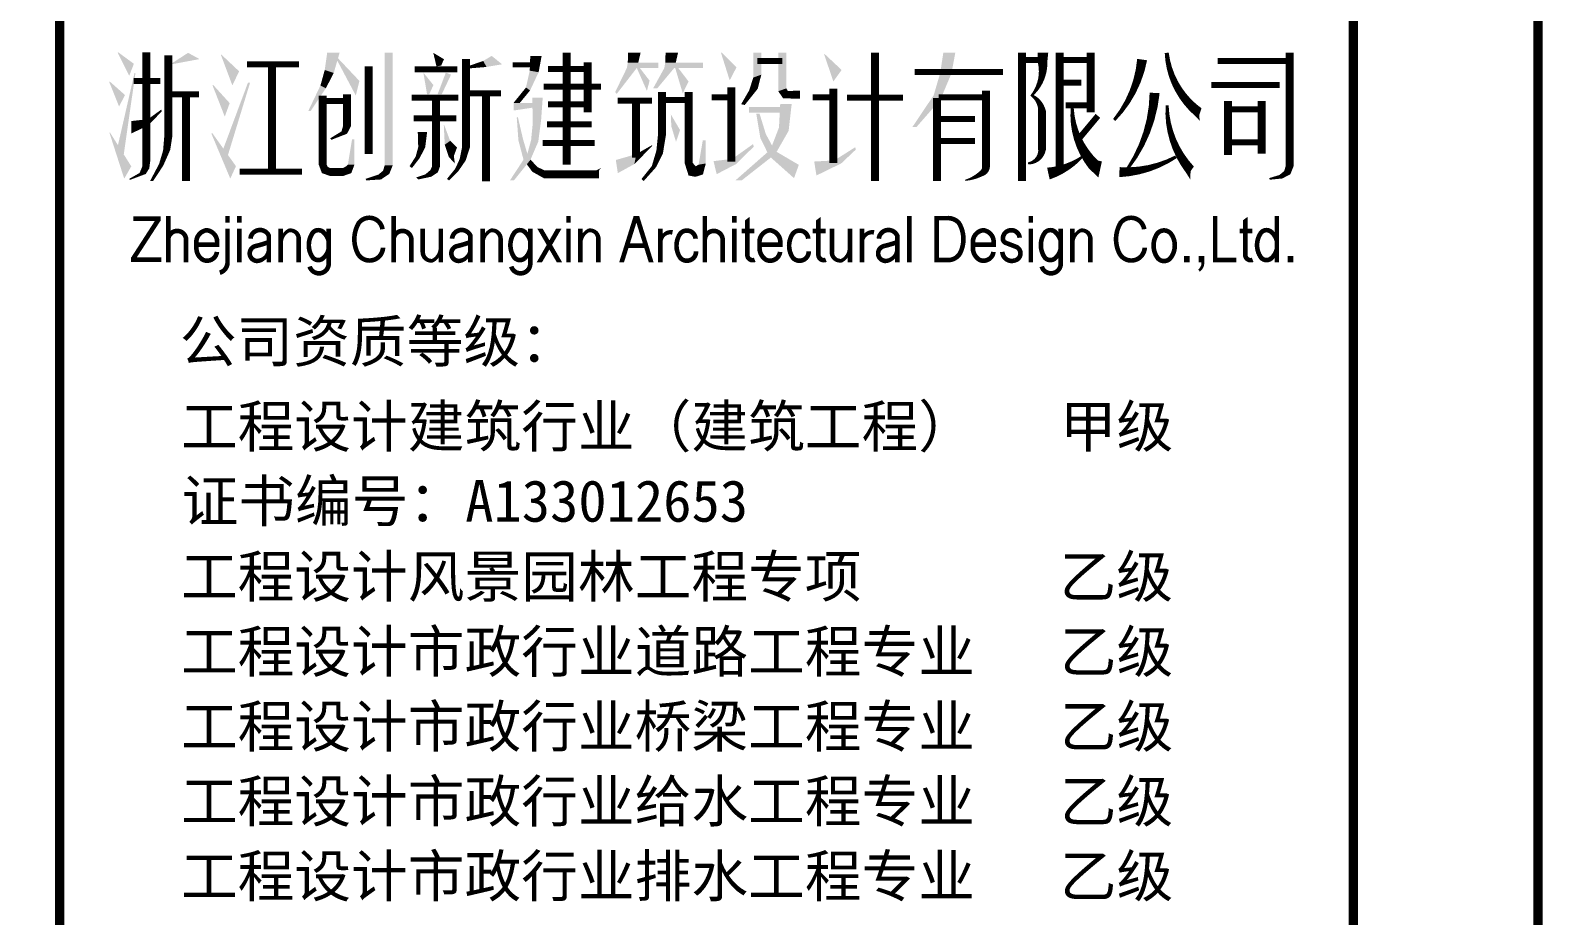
# Model space of a CAD drawing. Extents: x -222544 to -13848, y -31368 to 85559.
# Drawn here: x -17940 to -13848, y 23697 to 26093 of the extents above; entities that cross this region are included whole.
import ezdxf
from ezdxf.enums import TextEntityAlignment as Align
from ezdxf.xclip import XClip

# ---------------------------------------------------------------- set-up
doc = ezdxf.new("R2010")
doc.units = 0
doc.header["$LTSCALE"] = 1000
doc.header["$MEASUREMENT"] = 0
doc.header["$XCLIPFRAME"] = 0
doc.linetypes.add('10平面$0$DASH', pattern=[0.35, 0.25, -0.1])
doc.linetypes.add('10平面$0$DOTE', pattern=[2.42, 2, -0.2, 0.02, -0.2])
doc.layers.get('Defpoints').update_dxf_attribs({"color": 210})
for name, color, linetype in [('0-cxFrame', 155, 'Continuous'), ('10平面$0$A-AXIS-DOTE', 14, '10平面$0$DOTE'), ('10平面$0$A-HATCH-2', 251, 'Continuous'), ('10平面$0$A-WINDOW', 140, 'Continuous'), ('10平面$0$AS-WALL', 40, 'Continuous'), ('10平面$0$AS-结构边线层', 200, 'Continuous'), ('A-AXIS-DP', 126, 'Continuous'), ('A-WINDOW', 140, 'Continuous')]:
    doc.layers.add(name, color=color, linetype=linetype)
doc.layers.add('0-cxText', color=131, linetype='Continuous', lineweight=25)
doc.styles.add('cx_biaoti', font='')
doc.styles.add('cx_tuming', font='')
doc.styles.add('cx_tuqian1', font='')
doc.styles.add('黑体', font='', dxfattribs={"height": 12})
doc.styles.get('cx_biaoti').set_extended_font_data('SimSun')
doc.styles.get('cx_tuming').set_extended_font_data('SimHei')
doc.styles.get('cx_tuqian1').set_extended_font_data('SimSun')
doc.styles.get('黑体').set_extended_font_data('SimHei')

# ---------------------------------------------------------------- blocks, each defined once
blk = doc.blocks.new('10平面$0$dote')
at = {"layer": '10平面$0$A-AXIS-DOTE', "ltscale": 2}
blk.add_line((98696.4, -82250), (-75513.6, -82250), dxfattribs=at)
blk = doc.blocks.new('10平面$0$43243')
at = {"layer": '10平面$0$AS-结构边线层'}
blk.add_lwpolyline([(-229294.2, 723090), (-250514.2, 723090), (-250514.2, 722920), (-252354.2, 722920), (-252354.2, 722470), (-254454.2, 722470), (-254454.2, 722920), (-264361, 722920), (-285754.2, 656985.8)], dxfattribs=at)
blk = doc.blocks.new('10平面$0$w42343')
at = {"layer": '10平面$0$A-HATCH-2', "linetype": '10平面$0$DASH'}
for p, q in [((-263654.2, 722170), (-128354.2, 722170)), ((-263654.2, 721670), (-128354.2, 721670))]:
    blk.add_line(p, q, dxfattribs=at)
blk = doc.blocks.new('10平面')
at = {"layer": '10平面$0$A-WINDOW', "linetype": '10平面$0$DASH'}
blk.add_lwpolyline([(-143954.2, 832220), (-128354.2, 832220), (-128354.2, 815320), (-143954.2, 815320)], close=True, dxfattribs=at)
at = {"layer": '10平面$0$A-WINDOW'}
for name in ['10平面$0$43243', '10平面$0$w42343']:
    blk.add_blockref(name, (0, 0), dxfattribs=at)
at = {"layer": '10平面$0$AS-WALL'}
blk.add_blockref('10平面$0$dote', (-220736.4, 804820), dxfattribs=at)
blk = doc.blocks.new('zjcx_TT(Dragon)')
at = {"color": 7}
for points, const_width in [([(-6530.3, -3023), (-6530.3, -3603.8)], 43.3), ([(-6412.2, -3039.7), (-6412.2, -3479.4)], 43.3), ([(-4256.2, -3025.6), (-4256.2, -3631.7)], 43.3), ([(-2588.1, -3025.6), (-2588.1, -3719.3)], 43.3), ([(-1793.2, -3025.6), (-1793.2, -3719.3)], 43.3), ([(-1589.1, -3025.6), (-1589.1, -3656.7)], 43.3), ([(-1421.3, -3025.6), (-1421.3, -3347)], 43.3), ([(-343.7, -3025.6), (-343.7, -3636.9)], 43.3), ([(-5986.3, -3087.6), (-5704.6, -3087.6)], 32.5), ([(-5850.9, -3087.6), (-5850.9, -3668.4)], 43.3), ([(-5327, -3099.1), (-5327, -3572.7)], 43.3), ([(-5079.2, -3115.8), (-4848.2, -3115.8)], 32.5), ([(-4800.2, -3059.5), (-4800.2, -3533.1)], 43.3), ([(-4357.9, -3113.2), (-4143.5, -3113.2)], 32.5), ([(-4143.5, -3076.2), (-4143.5, -3346.9)], 43.3), ([(-3225, -3069.4), (-3089.9, -3069.4)], 32.5), ([(-1795, -3063.7), (-1679.6, -3063.7)], 32.5), ([(-1589.1, -3064.4), (-1421.3, -3064.4)], 32.5), ([(-733.8, -3070.7), (-343.7, -3070.7)], 32.5), ([(-6599.7, -3177.9), (-6454.2, -3177.9)], 32.5), ([(-3365.8, -3211.8), (-3365.8, -3614.4)], 43.3), ([(-2373.7, -3129.9), (-1894.9, -3129.9)], 32.5), ([(-1589.1, -3187.8), (-1472.4, -3187.8)], 32.5), ([(-767.7, -3200.3), (-397.8, -3200.3)], 32.5), ([(-6412.2, -3250.9), (-6245.5, -3250.9)], 32.5), ([(-6316.2, -3250.9), (-6316.2, -3719.3)], 43.3), ([(-5576, -3256.6), (-5576, -3631.7)], 43.3), ([(-5576, -3287), (-5445.4, -3287)], 32.5), ([(-5445.4, -3250.9), (-5445.4, -3423.4)], 43.3), ([(-5095.9, -3267.9), (-4842.4, -3267.9)], 32.5), ([(-4963.6, -3263.5), (-4963.6, -3641.4)], 43.3), ([(-4800.2, -3245.4), (-4611.4, -3245.4)], 32.5), ([(-4693, -3245.4), (-4693, -3721.9)], 43.3), ([(-4380.3, -3208.7), (-4070.5, -3208.7)], 32.5), ([(-3980.2, -3284.8), (-3794, -3284.8)], 32.5), ([(-3881.1, -3270.7), (-3881.1, -3592.9)], 43.3), ([(-3740.6, -3236.8), (-3740.6, -3468.4)], 43.3), ([(-3740.6, -3280.5), (-3596.9, -3280.5)], 32.5), ([(-3596.9, -3236.8), (-3596.9, -3620.7)], 43.3), ([(-3472.7, -3266.6), (-3365.8, -3266.6)], 32.5), ([(-2926.1, -3267.2), (-2813.4, -3267.2)], 32.5), ([(-2813.4, -3220.1), (-2813.4, -3622.8)], 43.3), ([(-2740.4, -3268.1), (-2435.8, -3268.1)], 32.5), ([(-2252.7, -3718.8), (-2252.7, -3269.3)], 43.3), ([(-2244, -3267), (-1986.1, -3267)], 32.5), ([(-1988, -3231.1), (-1988, -3644.8)], 43.3), ([(-678.8, -3286.4), (-678.8, -3579.5)], 43.3), ([(-495.7, -3286.4), (-495.7, -3571.2)], 43.3), ([(-4357.9, -3304.6), (-4143.5, -3304.6)], 32.5), ([(-1684.2, -3338.7), (-1684.2, -3551.8)], 43.3), ([(-1556.7, -3309.1), (-1421.3, -3309.1)], 32.5), ([(-1489, -3495.6), (-1381.9, -3366.7)], 32.5), ([(-678.8, -3332.3), (-495.7, -3332.3)], 32.5), ([(-5085, -3381), (-4853.9, -3381)], 32.5), ([(-4363.6, -3412.1), (-4121.1, -3412.1)], 32.5), ([(-2252.7, -3383.6), (-2047.2, -3383.6)], 32.5), ([(-4386, -3513.3), (-4104.4, -3513.3)], 32.5), ([(-2252.7, -3502.3), (-2047.2, -3502.3)], 32.5), ([(-678.8, -3510), (-495.7, -3510)], 32.5), ([(-6025.9, -3668.4), (-5688, -3668.4)], 32.5), ([(-5537.3, -3670.4), (-5465.2, -3670.4)], 43.3), ([(-4378.7, -3683.6), (-4081.4, -3683.6)], 43.3)]:
    blk.add_lwpolyline(points, dxfattribs=dict(at, const_width=const_width))
for points in [[(-1009.5, -3025.6, 21.7, 54.1, 0.207129), (-837.9, -3347.2, 5.41, 5.41, 0.536482)], [(-1741.8, -3258.4, 10.8, 54.1, 0.234288), (-1682.4, -3066.1, 5.41, 5.41, 0.536482)], [(-1293.8, -3389.1, 16.2, 54.1, 0.148042), (-1142.5, -3062.1, 5.41, 5.41, 0.536482)], [(-1744.7, -3253.2, 10.8, 43.3, -0.26408), (-1684.2, -3348.3, 5.41, 5.41, -0.536482)], [(-1219.8, -3650.8, 16.2, 54.1, 0.142589), (-1075, -3242.6, 5.41, 5.41, 0.536482)], [(-1520.9, -3324.4, 16.2, 65, 0.185798), (-1406.6, -3629.6, 5.41, 5.41, 0.536482)], [(-1007.4, -3310.4, 16.2, 54.1, 0.178875), (-883.5, -3658.4, 5.41, 5.41, 0.536482)], [(-1759.6, -3623.9, 10.8, 43.3, 0.391201), (-1684.2, -3542.2, 5.41, 5.41, 0.536482)], [(-1462.8, -3584.8, 10.8, 65, -0.126559), (-1649.8, -3679.1, 5.41, 5.41, 0.536482)], [(-959.3, -3588.5, 16.2, 54.1, -0.134626), (-1265.1, -3671.4, 5.41, 5.41, 0.536482)], [(-2100.5, -3715.9, 5.41, 32.5, 0.105251), (-2005, -3674, 5.41, 5.41, 0.536482)], [(-2011, -3677.1, 32.5, 43.3, 0.301939), (-1988, -3643.1, 5.41, 5.41, 0.536482)]]:
    blk.add_lwpolyline(points, format="xyseb", dxfattribs=at)
for points, const_width in [([(-6601.5, -3922.8), (-6453.5, -3922.8)], 25), ([(-6600.9, -4138.3), (-6466.1, -3929.6)], 25), ([(-6412.1, -4159.9), (-6412.1, -3907.9)], 25), ([(-6091.5, -3944), (-6091.5, -3907.9)], 25), ([(-6026.9, -3944), (-6026.9, -3907.9)], 25), ([(-5193.1, -4159.9), (-5193.1, -3907.9)], 25), ([(-4246.5, -3944), (-4246.5, -3907.9)], 25), ([(-3958.2, -4156.2), (-3881.8, -3911.6)], 25), ([(-3800, -4156.2), (-3876.4, -3911.6)], 25), ([(-3508.8, -4159.9), (-3508.8, -3907.9)], 25), ([(-3348.5, -3944), (-3348.5, -3907.9)], 25), ([(-3278.8, -4117.5), (-3278.8, -3932)], 25), ([(-2894, -4117.5), (-2894, -3932)], 25), ([(-2403, -4159.9), (-2403, -3907.9)], 25), ([(-2266.6, -3920.4), (-2197.2, -3920.4)], 25), ([(-2254.1, -4159.9), (-2254.1, -3907.9)], 25), ([(-1744.8, -3944), (-1744.8, -3907.9)], 25), ([(-747.5, -4159.9), (-747.5, -3907.9)], 25), ([(-584.5, -4117.5), (-584.5, -3932)], 25), ([(-413.7, -4159.9), (-413.7, -3907.9)], 25), ([(-6091.5, -4159.9), (-6091.5, -3977.3)], 25), ([(-6026.9, -4159.9), (-6026.9, -3977.3)], 25), ([(-5867.9, -4159.9), (-5867.9, -4012.9)], 25), ([(-5803.7, -4159.9), (-5803.7, -3977.3)], 25), ([(-5544.5, -4159.9), (-5544.5, -3977.3)], 25), ([(-5034.8, -4105), (-5034.8, -3977.3)], 25), ([(-4937.2, -3977.3), (-4937.2, -4159.9)], 25), ([(-4777.1, -4159.9), (-4777.1, -4012.9)], 25), ([(-4711.6, -4159.9), (-4711.6, -3977.3)], 25), ([(-4453.7, -4159.9), (-4453.7, -3977.3)], 25), ([(-4400.9, -4153.5), (-4302.8, -3983.9)], 25), ([(-4298.8, -4153.5), (-4396.9, -3983.9)], 25), ([(-4246.5, -4159.9), (-4246.5, -3977.3)], 25), ([(-4182.4, -4159.9), (-4182.4, -3977.3)], 25), ([(-3749.2, -4159.9), (-3749.2, -3977.3)], 25), ([(-3348.5, -4159.9), (-3348.5, -3977.3)], 25), ([(-3310, -3989.4), (-3240.5, -3989.4)], 25), ([(-2925.1, -3989.4), (-2855.7, -3989.4)], 25), ([(-2821.4, -4105), (-2821.4, -3977.3)], 25), ([(-2723.9, -3977.3), (-2723.9, -4159.9)], 25), ([(-2658.7, -4159.9), (-2658.7, -3977.3)], 25), ([(-2467.7, -4159.9), (-2467.7, -4012.9)], 25), ([(-1744.8, -4159.9), (-1744.8, -3977.3)], 25), ([(-1583.5, -4159.9), (-1583.5, -3977.3)], 25), ([(-1520.3, -4159.9), (-1520.3, -3977.3)], 25), ([(-615.7, -3989.4), (-546.2, -3989.4)], 25), ([(-6315.5, -4159.9), (-6315.5, -4037.9)], 25), ([(-6272.6, -4063.8), (-6135.1, -4063.8)], 25), ([(-5706.1, -4032.2), (-5706.1, -4159.9)], 25), ([(-5096.5, -4159.9), (-5096.5, -4037.9)], 25), ([(-4614.1, -4032.2), (-4614.1, -4159.9)], 25), ([(-4084.9, -4032.2), (-4084.9, -4159.9)], 25), ([(-3930.1, -4070), (-3827.2, -4070)], 25), ([(-3412.2, -4159.9), (-3412.2, -4037.9)], 25), ([(-3225.4, -4063.8), (-3088, -4063.8)], 25), ([(-2070.9, -4063.8), (-1933.5, -4063.8)], 25), ([(-1878.9, -4054.8), (-1827.7, -4074.4)], 25), ([(-1422.8, -4032.2), (-1422.8, -4159.9)], 25), ([(-6613.5, -4145.1), (-6450.1, -4145.1)], 25), ([(-2266.6, -4147.3), (-2197.2, -4147.3)], 25), ([(-901.3, -4159.9), (-901.3, -4124.7)], 30), ([(-821.5, -4159.9), (-821.5, -4124.7)], 30), ([(-742.7, -4147.4), (-632.3, -4147.4)], 25), ([(-339.5, -4159.9), (-339.5, -4124.7)], 30)]:
    blk.add_lwpolyline(points, dxfattribs=dict(const_width=const_width))
for points, const_width in [([(-5382.2, -3947.7, -0.673783), (-5253.1, -3980.6, -0.222028)], 25), ([(-2132.8, -3947.7, 0.23837), (-2198.6, -3920.5, 0.253041)], 25), ([(-1260.6, -3947.7, -0.673783), (-1131.5, -3980.6, -0.222028)], 25), ([(-6412.1, -4037.9, -1.001561), (-6315.5, -4037.9, 3.441563)], 25), ([(-6202.6, -3985.6, 0.395945), (-6260.1, -4052)], 25), ([(-6205.1, -3985.6, -0.395945), (-6147.6, -4052)], 25), ([(-5967.5, -4031.5, -0.787489), (-5867, -4017.6)], 25), ([(-5631.7, -4001.3, 0.318714), (-5628.8, -4135.3, 0.615609)], 25), ([(-5632.6, -4002.6, -0.476832), (-5572.1, -3997.1, -0.222028)], 25), ([(-5380.1, -3944.8, 0.263693), (-5385.7, -4113.9, 0.615609)], 25), ([(-5193.1, -4037.9, -1.001561), (-5096.5, -4037.9, 3.441563)], 25), ([(-4876.7, -4031.5, -0.787489), (-4776.2, -4017.6)], 25), ([(-4540.9, -4001.3, 0.318714), (-4538.1, -4135.3, 0.615609)], 25), ([(-4541.8, -4002.6, -0.476832), (-4481.3, -3997.1, -0.222028)], 25), ([(-3642.2, -4004.4, 0.318714), (-3639.4, -4138.4, 0.615609)], 25), ([(-3643.2, -4005.6, -0.686109), (-3558.8, -4031.9, -0.222028)], 25), ([(-3508.8, -4037.9, -1.001561), (-3412.2, -4037.9, 3.441563)], 25), ([(-3155.5, -3985.6, 0.395945), (-3213, -4052)], 25), ([(-3158, -3985.6, -0.395945), (-3100.4, -4052)], 25), ([(-3032.7, -4004.4, 0.318714), (-3029.9, -4138.4, 0.615609)], 25), ([(-3033.7, -4005.6, -0.686109), (-2949.4, -4031.9, -0.222028)], 25), ([(-2567.3, -4031.5, -0.787489), (-2466.7, -4017.6)], 25), ([(-2134.8, -3944.8, -0.26132), (-2128.2, -4111.1, -0.615609)], 25), ([(-2000.9, -3985.6, 0.395945), (-2058.4, -4052)], 25), ([(-2003.4, -3985.6, -0.395945), (-1945.9, -4052)], 25), ([(-1805.4, -4026.5, 0.911804), (-1895.9, -4027.2)], 25), ([(-1670.6, -4001.3, 0.318714), (-1667.8, -4135.3, 0.615609)], 25), ([(-1671.6, -4002.6, -0.476832), (-1611.1, -3997.1, -0.222028)], 25), ([(-1258.5, -3944.8, 0.263693), (-1264.2, -4113.9, 0.615609)], 25), ([(-1060.7, -4003.5, 0.318714), (-1057.8, -4137.6, 0.615609)], 25), ([(-1061.6, -4004.8, -0.473083), (-986.9, -4004.3, -0.222028)], 25), ([(-987.5, -4003.5, -0.345415), (-990.3, -4137.6, -0.615609)], 25), ([(-500.8, -4001.3, 0.318714), (-498, -4135.3, 0.615609)], 25), ([(-501.8, -4002.6, -0.476832), (-441.3, -3997.1, -0.222028)], 25), ([(-6259.7, -4074.4, 0.295539), (-6222, -4147.4, 0.295539)], 25), ([(-6224.2, -4146.2, 0.506701), (-6149, -4103.1)], 25), ([(-5939.3, -4071.4, 0.886876), (-5931.4, -4152, 0.615609)], 25), ([(-5939.3, -4071.4, 0.030544), (-5870.1, -4050.9)], 25), ([(-5390.8, -4103.4, 0.810483), (-5250.2, -4080.4, 0.222028)], 25), ([(-4848.5, -4071.4, 0.886876), (-4840.6, -4152, 0.615609)], 25), ([(-4848.5, -4071.4, 0.030544), (-4779.3, -4050.9)], 25), ([(-3640.8, -4136.3, 0.682641), (-3556.2, -4099.6, 0.222028)], 25), ([(-3212.6, -4074.4, 0.295539), (-3174.8, -4147.4, 0.295539)], 25), ([(-3177.1, -4146.2, 0.506701), (-3101.8, -4103.1)], 25), ([(-3031.3, -4136.3, 0.682641), (-2946.7, -4099.6, 0.222028)], 25), ([(-2539, -4071.4, 0.886876), (-2531.1, -4152, 0.615609)], 25), ([(-2539, -4071.4, 0.030544), (-2469.9, -4050.9)], 25), ([(-2058.1, -4074.4, 0.295539), (-2020.3, -4147.4, 0.295539)], 25), ([(-2022.6, -4146.2, 0.506701), (-1947.3, -4103.1)], 25), ([(-1829.3, -4148.4, -0.5196), (-1898.9, -4102.8)], 25), ([(-1877, -4055.4, -0.401554), (-1895.7, -4025.4)], 25), ([(-1831.1, -4073.5, -0.783964), (-1829.3, -4148.4, -0.615609)], 25), ([(-1269.2, -4103.4, 0.810483), (-1128.7, -4080.4, 0.222028)], 25), ([(-6133.3, -4215.5, 0.333054), (-6091.5, -4159.9, 3.441563)], 25), ([(-5646.9, -4182.1, 0.945498), (-5545, -4156.9, 0.222028)], 25), ([(-5629.5, -4134.4, 0.40791), (-5575.2, -4138.1, 0.222028)], 25), ([(-4556.1, -4182.1, 0.945498), (-4454.2, -4156.9, 0.222028)], 25), ([(-4538.7, -4134.4, 0.40791), (-4484.4, -4138.1, 0.222028)], 25), ([(-3278.8, -4116.1, 0.5602), (-3238.9, -4145.9, 0.222028)], 25), ([(-2894, -4116.1, 0.5602), (-2854.1, -4145.9, 0.222028)], 25), ([(-2125.9, -4107, -0.296674), (-2197.2, -4147.3, -0.329683)], 25), ([(-1685.9, -4182.1, 0.945498), (-1583.9, -4156.9, 0.222028)], 25), ([(-1668.5, -4134.4, 0.40791), (-1614.2, -4138.1, 0.222028)], 25), ([(-1058.5, -4136.7, 0.462703), (-989.3, -4136.5, 0.222028)], 25), ([(-834.9, -4203.6, 0.277707), (-814.3, -4156.9, 0.222028)], 15), ([(-584.5, -4116.1, 0.5602), (-544.6, -4145.9, 0.222028)], 25), ([(-498.7, -4134.4, 0.40791), (-444.4, -4138.1, 0.222028)], 25)]:
    blk.add_lwpolyline(points, format="xyb", dxfattribs=dict(const_width=const_width))
for points in [[(-3879.1, -3907.9, 29, 0, 0), (-3879.1, -3921.4, 25, 25, 0)], [(-3278.9, -3938.3, 28, 0, 0), (-3266.3, -3913.5, 25, 25, 0)], [(-2894, -3938.3, 28, 0, 0), (-2881.5, -3913.5, 25, 25, 0)], [(-584.6, -3938.3, 28, 0, 0), (-572, -3913.5, 25, 25, 0)], [(-5798.6, -4047.1, 15, 19.9, -0.277023), (-5756.3, -3985.7, 15, 19.9, -0.413565)], [(-5759.6, -3986.9, 20, 25, -0.474766), (-5706.1, -4034, 25, 25, 0)], [(-5572.1, -3997.1, 25, 20, -0.150596), (-5545.7, -4047.8, 25, 25, 0)], [(-4706.6, -4047.1, 15, 19.9, -0.277023), (-4664.2, -3985.7, 15, 19.9, -0.413565)], [(-4667.6, -3986.9, 20, 25, -0.474766), (-4614.1, -4034, 25, 25, 0)], [(-4481.3, -3997.1, 25, 20, -0.150596), (-4454.9, -4047.8, 25, 25, 0)], [(-4393.2, -3990.1, 28.8, 0, 0), (-4414.9, -3977.6, 25, 25, 0)], [(-4306.3, -3990.1, 28.8, 0, 0), (-4284.6, -3977.6, 25, 25, 0)], [(-4177.4, -4047.1, 15, 19.9, -0.277023), (-4135, -3985.7, 15, 19.9, -0.413565)], [(-4138.4, -3986.9, 20, 25, -0.474766), (-4084.9, -4034, 25, 25, 0)], [(-3683.7, -3997.6, 25, 15, 0.519598), (-3744.6, -4055.5, 25, 25, 0)], [(-2593.2, -3997.6, 25, 15, 0.519598), (-2654.1, -4055.5, 25, 25, 0)], [(-1611.1, -3997.1, 25, 20, -0.150596), (-1584.7, -4047.8, 25, 25, 0)], [(-1515.3, -4047.1, 15, 19.9, -0.277023), (-1472.9, -3985.7, 15, 19.9, -0.413565)], [(-1476.3, -3986.9, 20, 25, -0.474766), (-1422.8, -4034, 25, 25, 0)], [(-441.3, -3997.1, 25, 20, -0.150596), (-414.9, -4047.8, 25, 25, 0)], [(-5932.4, -4152, 25, 15, 0.445668), (-5871.8, -4081.7, 25, 25, 0)], [(-5575.2, -4138.1, 25, 20, 0.200508), (-5545.6, -4077.4, 25, 25, 0)], [(-4981.3, -4150.3, 20, 25, -0.474766), (-5034.8, -4103.2, 25, 25, 0)], [(-4942.3, -4090, 15, 19.9, -0.277023), (-4984.6, -4151.5, 15, 19.9, -0.413565)], [(-4841.6, -4152, 25, 15, 0.445668), (-4781, -4081.7, 25, 25, 0)], [(-4484.4, -4138.1, 25, 20, 0.200508), (-4454.8, -4077.4, 25, 25, 0)], [(-2767.9, -4150.3, 20, 25, -0.474766), (-2821.4, -4103.2, 25, 25, 0)], [(-2728.9, -4090, 15, 19.9, -0.277023), (-2771.3, -4151.5, 15, 19.9, -0.413565)], [(-2532.1, -4152, 25, 15, 0.445668), (-2471.6, -4081.7, 25, 25, 0)], [(-1614.2, -4138.1, 25, 20, 0.200508), (-1584.5, -4077.4, 25, 25, 0)], [(-444.4, -4138.1, 25, 20, 0.200508), (-414.7, -4077.4, 25, 25, 0)], [(-4397.3, -4147.3, 28.8, 0, 0), (-4419, -4159.9, 25, 25, 0)], [(-4302.4, -4147.3, 28.8, 0, 0), (-4280.7, -4159.9, 25, 25, 0)], [(-3955.1, -4147.4, 30.8, 0, 0), (-3972.7, -4159.9, 25, 25, 0)], [(-3803.1, -4147.4, 30.8, 0, 0), (-3785.5, -4159.9, 25, 25, 0)]]:
    blk.add_lwpolyline(points, format="xyseb")
for points in [[(-6682.6, -3023), (-6685.2, -3025.6), (-6598.1, -3085), (-6623.2, -3149.7)], [(-6305, -3025.6), (-6397.5, -3085.6), (-6242.9, -3059.5), (-6397.4, -3088.3)], [(-5552.3, -3025.6), (-5565.4, -3118.4), (-5485.1, -3025.6), (-5516.7, -3134.6)], [(-5197.7, -3025.6), (-5241, -3025.6), (-5197.7, -3634.8), (-5241, -3634.8)], [(-4920.3, -3060.1), (-4978.1, -3025.6), (-4935.3, -3094.4), (-4960.8, -3099.1)], [(-3856.6, -3025.6), (-3923.9, -3025.6), (-3869, -3079.3), (-3925.8, -3079.3)], [(-3653.9, -3025.6), (-3721.1, -3025.6), (-3666.2, -3079.3), (-3723.1, -3079.3)], [(-3337.6, -3104.3), (-3416.4, -3025.6), (-3374.2, -3174.7), (-3421.3, -3025.6)], [(-3203.3, -3025.6), (-3246.6, -3025.6), (-3203.3, -3144), (-3246.6, -3159.2)], [(-3068.2, -3218), (-3068.2, -3025.6), (-3111.5, -3233.7), (-3111.5, -3025.6)], [(-2153.6, -3025.6), (-2218.5, -3025.6), (-2174.2, -3136.3), (-2234.8, -3133.4)], [(-1650.7, -3025.6), (-1708.7, -3025.6), (-1655.3, -3071.2), (-1708.7, -3079.3)], [(-6028.6, -3125.7), (-6124.5, -3035.5), (-6065.3, -3201.9), (-6127.7, -3035.5)], [(-5377.6, -3177.9), (-5493.6, -3055.1), (-5397.4, -3256.6), (-5497.4, -3068.1)], [(-4707.9, -3069.4), (-4782.7, -3095.4), (-4689.9, -3102), (-4786.9, -3110.1)], [(-4605.6, -3087.6), (-4662, -3042.3), (-4689.9, -3102), (-4707.9, -3069.4)], [(-4453.3, -3076.2), (-4549.3, -3076.2), (-4455.4, -3104.3), (-4549.3, -3104.3)], [(-4391.8, -3042.3), (-4453.3, -3042.3), (-4408.2, -3130.6), (-4456.1, -3122)], [(-3877, -3107.5), (-3930.5, -3107.5), (-3986, -3248.3), (-3993.7, -3237.5)], [(-3760.1, -3079.3), (-3925.8, -3079.3), (-3760.1, -3107.5), (-3930.5, -3107.5)], [(-3807.6, -3176.3), (-3860.6, -3107.5), (-3822.2, -3231.6), (-3877, -3107.5)], [(-3674.3, -3107.5), (-3727.8, -3107.5), (-3765.9, -3217.5), (-3788.3, -3217.5)], [(-3518.1, -3079.3), (-3723.1, -3079.3), (-3518.1, -3107.5), (-3727.8, -3107.5)], [(-3596.9, -3180.5), (-3652.7, -3107.5), (-3628.2, -3245.2), (-3669.1, -3107.5)], [(-2768.6, -3118.4), (-2861.4, -3031.3), (-2813.4, -3180.5), (-2864, -3031.3)], [(-6729.1, -3180.5), (-6731.7, -3183.1), (-6646.1, -3254), (-6678.2, -3316.1)], [(-6589.8, -3135.6), (-6595, -3135.6), (-6652.9, -3575.4), (-6684.3, -3525.5)], [(-5969.6, -3187.8), (-5981.1, -3187.8), (-6089, -3578.6), (-6113.9, -3543.9)], [(-5516.7, -3134.6), (-5565.4, -3118.4), (-5559.4, -3217.5), (-5588.6, -3202.4)], [(-4977.5, -3200.3), (-5031.8, -3132.5), (-5000.5, -3250.9), (-5011.6, -3250.9)], [(-4882.1, -3144), (-4910.3, -3132.5), (-4932.7, -3250.9), (-4955.1, -3250.9)], [(-4408.2, -3130.6), (-4456.1, -3122), (-4454.2, -3228.9), (-4476.6, -3213.4)], [(-3203.3, -3144), (-3246.6, -3159.2), (-3222.4, -3219.6), (-3268.3, -3227.7)], [(-2174.2, -3136.3), (-2234.8, -3133.4), (-2234.5, -3279.8), (-2270.4, -3255.2)], [(-6079.7, -3297.8), (-6169.9, -3198.7), (-6106.3, -3370.9), (-6172.5, -3201.9)], [(-5559.4, -3217.5), (-5588.6, -3202.4), (-5642.2, -3341.1), (-5654.8, -3341.1)], [(-4454.2, -3228.9), (-4476.6, -3213.4), (-4509.7, -3296.3), (-4543.6, -3296.3)], [(-4386, -3268.1), (-4442.4, -3268.1), (-4394.6, -3388.8), (-4439.8, -3406.8)], [(-3222.4, -3219.6), (-3268.3, -3227.7), (-3292.8, -3307.8), (-3312.4, -3304)], [(-3059.4, -3231.9), (-3068.2, -3218), (-3084.9, -3271.9), (-3111.5, -3233.7)], [(-2993.9, -3230.5), (-3059.4, -3231.9), (-2993.9, -3273.9), (-3084.9, -3271.9)], [(-2234.5, -3279.8), (-2270.4, -3255.2), (-2362.8, -3426.2), (-2385.2, -3426.2)], [(-6450, -3332.8), (-6517.1, -3381.6), (-6446.9, -3342.2), (-6517.8, -3415.8)], [(-4441.9, -3296.9), (-4543.6, -3296.3), (-4441.4, -3322.5), (-4543.6, -3337.8)], [(-3101.7, -3318.7), (-3269.8, -3318.7), (-3103.4, -3350), (-3269.8, -3350)], [(-3178.5, -3465.8), (-3212.5, -3355.4), (-3208.3, -3486.9), (-3230.4, -3355.4)], [(-3038.8, -3302), (-3100.8, -3302), (-3055.5, -3447.9), (-3107.6, -3429.8)], [(-833.4, -3361.9), (-821, -3326), (-831.4, -3393), (-854.7, -3368.3)], [(-6545.8, -3387.5), (-6612.2, -3394.9), (-6542.6, -3428.2), (-6612.2, -3462.7)], [(-5423.8, -3423.4), (-5467.1, -3423.4), (-5444.8, -3463.4), (-5474.6, -3450.9)], [(-4886.8, -3501.8), (-4918.6, -3417.3), (-4916, -3523.2), (-4921.2, -3417.3)], [(-4492.5, -3492.9), (-4520.6, -3372.7), (-4517.5, -3499.2), (-4526.4, -3376.3)], [(-4394.6, -3388.8), (-4439.8, -3406.8), (-4410, -3506), (-4448.8, -3498.2)], [(-3692.8, -3358.4), (-3690.1, -3423.5), (-3642.8, -3443.9), (-3664.7, -3507.5)], [(-3055.5, -3447.9), (-3107.6, -3429.8), (-3127, -3573), (-3153.6, -3549.4)], [(-6727.5, -3456.9), (-6730.4, -3458), (-6612.2, -3640), (-6650.4, -3706.6)], [(-6390.5, -3479.4), (-6433.8, -3479.4), (-6401.4, -3550.5), (-6440.2, -3555.1)], [(-6045.8, -3639), (-6174.1, -3459.9), (-6076.5, -3706.3), (-6178.3, -3464)], [(-5444.8, -3463.4), (-5474.6, -3450.9), (-5529.9, -3496.6), (-5535.6, -3488.2)], [(-5417.6, -3493.4), (-5404.9, -3493.4), (-5440.4, -3631.7), (-5404.9, -3631.7)], [(-5011.4, -3454.3), (-5062, -3454.3), (-5021.8, -3537.4), (-5059.5, -3536.4)], [(-4849.6, -3538), (-4886.8, -3501.8), (-4893.6, -3590), (-4916, -3523.2)], [(-4469.1, -3572.3), (-4492.5, -3492.9), (-4489.9, -3604.1), (-4517.5, -3499.2)], [(-4410, -3506), (-4448.8, -3498.2), (-4452.1, -3604), (-4469.1, -3572.3)], [(-3718.9, -3468.4), (-3762.2, -3468.4), (-3735.6, -3570), (-3770.8, -3554.5)], [(-3503.6, -3498.4), (-3519.8, -3499), (-3503.6, -3624.5), (-3542.5, -3631.1)], [(-3132.9, -3549.7), (-3178.5, -3465.8), (-3160.7, -3583.6), (-3208.3, -3486.9)], [(-6401.4, -3550.5), (-6440.2, -3555.1), (-6439.2, -3636.1), (-6462, -3627.5)], [(-5052.1, -3595.4), (-5073.2, -3586.8), (-5093.3, -3648.9), (-5106.8, -3639.4)], [(-5021.8, -3537.4), (-5059.5, -3536.4), (-5052.1, -3595.4), (-5073.2, -3586.8)], [(-4867, -3584.3), (-4849.6, -3538), (-4861.2, -3624.3), (-4893.6, -3590)], [(-4803.1, -3608.6), (-4835.1, -3599.8), (-4842, -3665.2), (-4859.4, -3653.1)], [(-4778.5, -3533.1), (-4821.9, -3533.1), (-4803.1, -3608.6), (-4835.1, -3599.8)], [(-4452.1, -3604), (-4469.1, -3572.3), (-4541.7, -3716.2), (-4563.4, -3716.2)], [(-3879.6, -3573.8), (-3990.4, -3605.8), (-3890, -3627.5), (-3979.5, -3676.8)], [(-3793, -3529.6), (-3795.2, -3525.7), (-3890, -3627.5), (-3879.6, -3573.8)], [(-3735.6, -3570), (-3770.8, -3554.5), (-3772.4, -3644.2), (-3795.4, -3638)], [(-3339.3, -3627.4), (-3360.2, -3599.7), (-3444.6, -3682.3), (-3461.8, -3611.8)], [(-3243.9, -3533.1), (-3248.4, -3520), (-3339.3, -3627.4), (-3360.2, -3599.7)], [(-3127, -3573), (-3153.6, -3549.4), (-3309.5, -3716.2), (-3343.4, -3716.2)], [(-3000.3, -3631.9), (-3120.4, -3561.4), (-3026.1, -3704), (-3151.6, -3592.3)], [(-2691.8, -3549.3), (-2695.1, -3536.4), (-2770.5, -3623.9), (-2807.8, -3608.1)], [(-6534, -3681.4), (-6567.3, -3675.7), (-6618.8, -3713.2), (-6623.2, -3707.8)], [(-6514.8, -3650.7), (-6553.2, -3642.3), (-6534, -3681.4), (-6567.3, -3675.7)], [(-6508.7, -3603.8), (-6552, -3603.8), (-6514.8, -3650.7), (-6553.2, -3642.3)], [(-6439.2, -3636.1), (-6462, -3627.5), (-6493.8, -3719.3), (-6510.5, -3719.3)], [(-5554.3, -3631.7), (-5597.6, -3631.7), (-5548.9, -3642.8), (-5580.8, -3676.6)], [(-5548.9, -3642.8), (-5580.8, -3676.6), (-5537.3, -3648.7), (-5537.3, -3692)], [(-5453.7, -3642.8), (-5421.7, -3676.6), (-5465.2, -3648.7), (-5465.2, -3692)], [(-5440.4, -3631.7), (-5404.9, -3631.7), (-5453.7, -3642.8), (-5421.7, -3676.6)], [(-5216.2, -3680.9), (-5249.6, -3663.4), (-5260.5, -3710.9), (-5274.6, -3684.4)], [(-5197.7, -3634.8), (-5241, -3634.8), (-5216.2, -3680.9), (-5249.6, -3663.4)], [(-4953.5, -3672.4), (-4993.3, -3659.7), (-4989.6, -3696.3), (-5019.9, -3682.9)], [(-4942, -3641.4), (-4985.3, -3641.4), (-4953.5, -3672.4), (-4993.3, -3659.7)], [(-4842, -3665.2), (-4859.4, -3653.1), (-4893, -3716.2), (-4904.1, -3708)], [(-4413.9, -3643.8), (-4452.1, -3604), (-4442.4, -3669), (-4471.9, -3628.9)], [(-4377.2, -3661.9), (-4413.9, -3643.8), (-4378.1, -3705.2), (-4442.4, -3669)], [(-4081.4, -3661.9), (-4070.5, -3648.9), (-4081.4, -3705.2), (-4097, -3661.9)], [(-3772.4, -3644.2), (-3795.4, -3638), (-3839.4, -3719.3), (-3852, -3708.8)], [(-3575.2, -3620.7), (-3618.5, -3620.7), (-3558.2, -3639.7), (-3596.7, -3689.5)], [(-3560, -3696.9), (-3542.5, -3631.1), (-3596.7, -3689.5), (-3558.2, -3639.7)], [(-3519.1, -3683.7), (-3503.6, -3624.5), (-3560, -3696.9), (-3542.5, -3631.1)], [(-2770.5, -3623.9), (-2807.8, -3608.1), (-2904.9, -3689.5), (-2917, -3613.9)], [(-1360.4, -3613.7), (-1382.3, -3608.1), (-1379.3, -3700), (-1430.9, -3651.1)], [(-880.3, -3666.4), (-862.8, -3641), (-882.7, -3709.7), (-904.3, -3675.7)], [(-340.5, -3683), (-374, -3665.5), (-384, -3705.6), (-399, -3686.6)], [(-322, -3636.9), (-365.3, -3636.9), (-340.5, -3683), (-374, -3665.5)], [(-5260.5, -3710.9), (-5274.6, -3684.4), (-5341.1, -3716.2), (-5344.2, -3707.8)], [(-4989.6, -3696.3), (-5019.9, -3682.9), (-5058.6, -3710.8), (-5071.1, -3700.2)], [(-384, -3705.6), (-399, -3686.6), (-452.1, -3712.4), (-454.8, -3703.6)]]:
    blk.add_solid(points, dxfattribs=at)
at = {"layer": '0-cxFrame', "const_width": 30}
blk.add_lwpolyline([(-7000, -10200.2), (0, -10200.2), (0, 0), (-7000, 0)], close=True, dxfattribs=at)
at = {"color": 7, "style": 'cx_biaoti'}
for s, p in [('公司资质等级：', (-6350, -4700)), ('工程设计建筑行业（建筑工程）   甲级', (-6343.7, -5159.7)), ('证书编号：A133012653', (-6339.9, -5563.5)), ('工程设计风景园林工程专项       乙级', (-6343.7, -5972.3)), ('工程设计市政行业道路工程专业   乙级', (-6343.7, -6378.5)), ('工程设计市政行业桥梁工程专业   乙级', (-6343.7, -6783.5)), ('工程设计市政行业给水工程专业   乙级', (-6343.7, -7188.5)), ('工程设计市政行业排水工程专业   乙级', (-6343.7, -7593.5))]:
    blk.add_text(s, height=225, dxfattribs=at).set_placement(p)
blk = doc.blocks.new('zjcx_T1(Dragon)')
at = {"layer": '0-cxFrame', "const_width": 50}
blk.add_lwpolyline([(-7000, 0), (0, 0), (0, 57400), (-7000, 57400)], close=True, dxfattribs=at)
at = {"layer": '0-cxFrame'}
blk.add_blockref('zjcx_TT(Dragon)', (0, 57400), dxfattribs=at)
blk = doc.blocks.new('TK22.A1 L(Dragon)')
at = {"layer": '0-cxFrame', "color": 7, "const_width": 0.5}
blk.add_lwpolyline([(0, 0), (-841, 0), (-841, 594), (0, 594)], close=True, dxfattribs=at)
at = {"layer": '0-cxFrame', "const_width": 0.5}
for points in [[(-80, 10), (-821, 10), (-821, 584), (-80, 584)], [(-10, 10), (-80, 10), (-80, 584), (-10, 584)]]:
    blk.add_lwpolyline(points, close=True, dxfattribs=at)
at = {"layer": '0-cxFrame', "xscale": 0.01, "yscale": 0.01, "zscale": 0.01}
blk.add_blockref('zjcx_T1(Dragon)', (-10, 10), dxfattribs=at)
at = {"style": '黑体', "flags": 4}
blk.add_attdef('图幅', text='', height=3.3, dxfattribs=at).set_placement((-40, 3), align=Align.RIGHT)
at = {"layer": '0-cxText', "flags": 4}
for tag, height, style, p in [('建设单位', 3.5, 'cx_tuming', (-45, 240)), ('项目名称', 3.5, 'cx_tuming', (-45, 210)), ('子项名称', 3.5, 'cx_tuming', (-45, 180)), ('工程编号', 3.3, 'cx_tuqian1', (-35, 165)), ('图名1', 3.5, 'cx_tuming', (-45, 87)), ('图名2', 3.5, 'cx_tuming', (-45, 79)), ('图名3', 3.5, 'cx_tuming', (-45, 71)), ('出图日期', 3.3, 'cx_tuqian1', (-39, 60)), ('专业', 3.3, 'cx_tuqian1', (-55, 52)), ('图号', 3.3, 'cx_tuqian1', (-55, 44)), ('版次', 3.3, 'cx_tuqian1', (-20, 44))]:
    blk.add_attdef(tag, text='', height=height, dxfattribs=dict(at, style=style)).set_placement(p, align=Align.MIDDLE)
at = {"layer": 'Defpoints', "color": 6, "flags": 4}
for tag, height, style, p in [('tufu', 3.3, '黑体', (-12, 12)), ('dwfname', 4, 'cx_tuqian1', (-80, 3))]:
    blk.add_attdef(tag, text='', height=height, dxfattribs=dict(at, style=style)).set_placement(p, align=Align.RIGHT)

msp = doc.modelspace()

# ---------------------------------------------------------------- block references
at = {"layer": 'A-AXIS-DP'}
ref = msp.add_blockref('10平面', (219215.3, -697248.6), dxfattribs=at)
XClip(ref).set_block_clipping_path([(-267853.3911283911, 713226.9498461919), (-262996.9796748553, 723713.1898612839)])
at = {"layer": 'A-WINDOW'}
ref = msp.add_blockref('10平面', (123458.1, -791602.5), dxfattribs=at)
XClip(ref).set_block_clipping_path([(-149069.4947712686, 822142.4845585017), (-143135.4832539898, 832892.364749553)])

# ---------------------------------------------------------------- next in the draw order: block references
at = {"layer": '0-cxFrame', "xscale": 50, "yscale": 50, "zscale": 50}
msp.add_blockref('TK22.A1 L(Dragon)', (-13860.5, -1655), dxfattribs=at)

doc.saveas('drawing.dxf')
